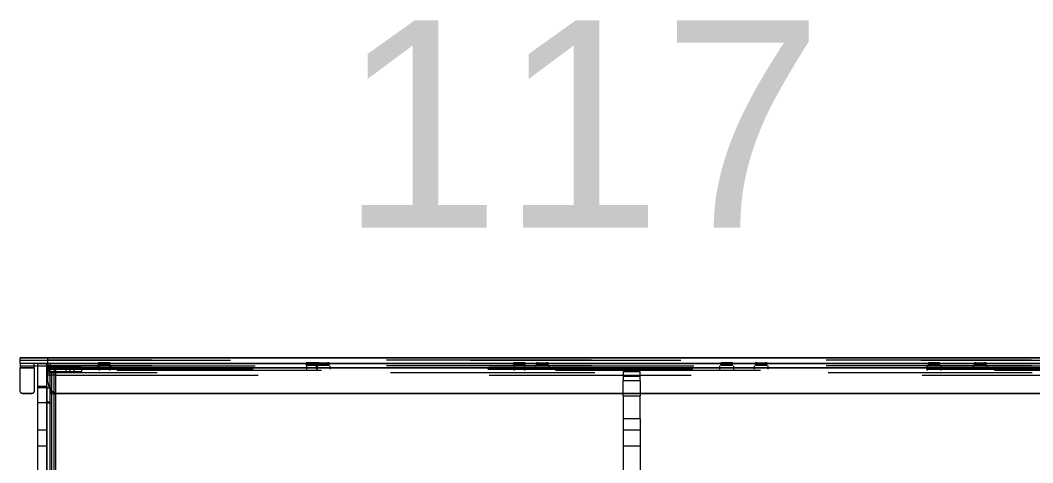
# Model space of a CAD drawing. Header units: millimetres. Extents: x 3220 to 226993, y 817 to 176024.
# Drawn here: x 97374 to 98253, y 160905 to 161289 of the extents above; entities that cross this region are included whole.
import ezdxf

# ---------------------------------------------------------------- set-up
doc = ezdxf.new("R2010")
doc.units = ezdxf.units.MM
doc.linetypes.add('DASHED', pattern=[15, 7, -8])
doc.layers.add('Repère', color=76, linetype='Continuous')
for name, color, linetype, lineweight, true_color in [('Sichtbare Kanten(DIN)', 7, 'Continuous', 50, 0x3f3f3f), ('Sichtbare tangentiale Kanten(DIN)', 7, 'Continuous', 50, 0x3f3f3f), ('Verdeckte Kanten(DIN)', 7, 'DASHED', 35, 0x3f3f3f), ('Verdeckte tangentiale Kanten(DIN)', 7, 'DASHED', 35, 0x3f3f3f)]:
    doc.layers.add(name, color=color, linetype=linetype, lineweight=lineweight, true_color=true_color)
doc.styles.get("Standard").update_dxf_attribs({"font": 'arial.ttf'})

# ---------------------------------------------------------------- blocks, each defined once
blk = doc.blocks.new('117')
at = {"layer": 'Sichtbare Kanten(DIN)', "color": 30, "lineweight": 0}
for p, q in [((-13130, 183.04), (-12107, 183.04)), ((-13130, 183.04), (-13130, 183.03)), ((-13130, 178), (-13130, 183.03)), ((-13130, 178), (-13130, 174.35)), ((-13118, 178.16), (-13118, 178)), ((-13104, 178.16), (-13118, 178.16)), ((-13118, 174.35), (-13118, 178)), ((-13118, 176.16), (-13115, 176.16)), ((-13115, 178), (-13115, 158)), ((-13115, 178), (-13107, 178)), ((-13107, 158), (-13107, 178)), ((-13107, 176.16), (-13104, 176.16)), ((-13107, 176), (-13107, 173)), ((-13107, 176), (-13106, 176)), ((-13104, 176), (-13107, 176)), ((-13106, 183.04), (-13106, 183.03)), ((-11108, 183.04), (-13106, 183.04)), ((-13106, 178), (-13106, 183.03)), ((-13106, 178), (-13106, 174.35)), ((-13104, 178), (-13104, 178.16)), ((-13104, 178), (-13104, 174.35)), ((-13130, 154.11), (-13130, 174.35)), ((-13118, 174.35), (-13118, 154.11)), ((-13107, 173), (-13106, 173)), ((-13106, 172.9), (-13107, 172.9)), ((-13107, -311.9), (-13107, 172.9)), ((-13104, 172), (-13107, 172)), ((-13104, 171), (-13107, 171)), ((-13106, 162.08), (-13106, 174.35)), ((-13104, 154.11), (-13104, 174.35)), ((-13106, 162.08), (-13106, 161.9)), ((-13130, 153.93), (-13130, 154.11)), ((-13128, 152.11), (-13120, 152.11)), ((-13120, 151.94), (-13128, 151.94)), ((-13118, 153.93), (-13118, 154.11)), ((-13115, 158), (-13115, -297)), ((-13107, 158), (-13107, -297)), ((-13104, -311.9), (-13104, 155.92)), ((-13104, 153.93), (-13104, 154.11)), ((-13103, 152.21), (-13103, -310)), ((-13102, 152.11), (-12117, 152.11)), ((-12117, 151.94), (-13102, 151.94)), ((-11118, 152.11), (-13096, 152.11)), ((-13096, 151.94), (-11118, 151.94)), ((-12607, 150), (-12607, 151.94)), ((-12607, 150), (-12607, 130)), ((-12607, 150), (-12592, 150)), ((-12592, 151.94), (-12592, 150)), ((-12592, 130), (-12592, 150)), ((-12607, 130), (-12607, -290)), ((-12592, 130), (-12592, -290))]:
    blk.add_line(p, q, dxfattribs=at)
for centre in [(-13057, 178.59), (-12867, 178.59), (-12677, 178.59), (-12487, 178.59), (-12297, 178.59)]:
    blk.add_ellipse(centre, major_axis=(-5, 0), ratio=0.026186, dxfattribs=at)
at = {"layer": 'Sichtbare Kanten(DIN)', "color": 30, "lineweight": 0, "extrusion": (0, 0, -1)}
for centre in [(-13057, 178.59), (-12877, 178.59), (-12697, 178.59), (-12517, 178.59), (-12337, 178.59)]:
    blk.add_ellipse(centre, major_axis=(5, 0), ratio=0.026186, dxfattribs=at)
at = {"layer": 'Sichtbare Kanten(DIN)', "color": 30, "lineweight": 0}
for centre in [(-13096, 162.08), (-13096, 161.9)]:
    blk.add_ellipse(centre, major_axis=(-10, 0), ratio=0.996195, start_param=0, end_param=1.570796, dxfattribs=at)
at = {"layer": 'Sichtbare Kanten(DIN)', "color": 30, "lineweight": 0, "extrusion": (0, 0, -1)}
for centre, major_axis, start_param, end_param in [((-13128, 154.11), (-2, 0), 4.712389, 6.283185), ((-13128, 153.93), (-2, 0), 4.712389, 6.283185), ((-13120, 154.11), (2, 0), 0, 1.570796), ((-13120, 153.93), (2, 0), 0, 1.570796), ((-13102, 154.11), (-2, 0), 4.712389, 6.283185), ((-13102, 153.93), (-2, 0), 4.712389, 6.283185)]:
    blk.add_ellipse(centre, major_axis=major_axis, ratio=0.996195, start_param=start_param, end_param=end_param, dxfattribs=at)
at = {"layer": 'Sichtbare tangentiale Kanten(DIN)', "color": 30, "lineweight": 0}
for p, q in [((-12107, 183.03), (-13130, 183.03)), ((-13118, 178), (-13130, 178)), ((-13106, 183.03), (-11108, 183.03)), ((-13106, 178), (-11108, 178)), ((-12107, 178), (-13104, 178)), ((-13118, 174.35), (-13130, 174.35)), ((-13106, 174.35), (-11108, 174.35)), ((-12107, 174.35), (-13104, 174.35)), ((-13128, 151.94), (-13128, 152.11)), ((-13120, 151.94), (-13120, 152.11)), ((-13107, 158), (-13115, 158)), ((-13102, 151.94), (-13102, 152.11)), ((-13101, 153.27), (-13101, -309)), ((-13099, -307), (-13099, 151.94)), ((-13096, 151.94), (-13096, 152.11)), ((-12592, 130), (-12607, 130))]:
    blk.add_line(p, q, dxfattribs=at)
at = {"layer": 'Verdeckte Kanten(DIN)', "color": 30, "lineweight": 0, "ltscale": 26.048429}
blk.add_line((-13130, 181.04), (-12107, 181.04), dxfattribs=at)
at = {"layer": 'Verdeckte Kanten(DIN)', "color": 30, "lineweight": 0, "ltscale": 1.523657}
for p, q in [((-13115, 176.16), (-13107, 176.16)), ((-13107, 157), (-13115, 157)), ((-13107, 144), (-13115, 144)), ((-13115, 120.5), (-13107, 120.5)), ((-13115, 106.5), (-13107, 106.5))]:
    blk.add_line(p, q, dxfattribs=at)
at = {"layer": 'Verdeckte Kanten(DIN)', "color": 30, "lineweight": 0, "ltscale": 25.437323}
for p, q in [((-11108, 181.04), (-13106, 181.04)), ((-13106, 173), (-11108, 173))]:
    blk.add_line(p, q, dxfattribs=at)
at = {"layer": 'Verdeckte Kanten(DIN)', "color": 30, "lineweight": 0, "ltscale": 0.571309}
for p, q in [((-13101, 176), (-13101, 173)), ((-13063, 173), (-13063, 176)), ((-13051, 173), (-13051, 176)), ((-12873, 173), (-12873, 176)), ((-12861, 173), (-12861, 176)), ((-12683, 173), (-12683, 176)), ((-12671, 173), (-12671, 176)), ((-12493, 173), (-12493, 176)), ((-12481, 173), (-12481, 176)), ((-12303, 173), (-12303, 176)), ((-12291, 173), (-12291, 176)), ((-13107, 170), (-13104, 170)), ((-13104, 156.5), (-13107, 156.5)), ((-13104, 144.5), (-13107, 144.5))]:
    blk.add_line(p, q, dxfattribs=at)
at = {"layer": 'Verdeckte Kanten(DIN)', "color": 30, "lineweight": 0, "ltscale": 0.761779}
for p, q in [((-13099, 172), (-13099, 176)), ((-13061.5, 176), (-13061.5, 172)), ((-13052.5, 176), (-13052.5, 172)), ((-12881.5, 176), (-12881.5, 172)), ((-12872.5, 176), (-12872.5, 172)), ((-12701.5, 176), (-12701.5, 172)), ((-12692.5, 176), (-12692.5, 172)), ((-12523, 172), (-12523, 176)), ((-12511, 172), (-12511, 176)), ((-12343, 172), (-12343, 176)), ((-12331, 172), (-12331, 176)), ((-13103, 168), (-13107, 168)), ((-13090.5, 175), (-13090.5, 171)), ((-13083.5, 175), (-13083.5, 171)), ((-13077, 175), (-13077, 171)), ((-13107, 157), (-13103, 157)), ((-13107, 144), (-13103, 144))]:
    blk.add_line(p, q, dxfattribs=at)
at = {"layer": 'Verdeckte Kanten(DIN)', "color": 30, "lineweight": 0, "ltscale": 0.38097}
for p, q in [((-13062, 176.59), (-13062, 178.59)), ((-13062, 176.59), (-13062, 178.59)), ((-13052, 176.59), (-13052, 178.59)), ((-13052, 176.59), (-13052, 178.59)), ((-12882, 176.59), (-12882, 178.59)), ((-12872, 176.59), (-12872, 178.59)), ((-12872, 176.59), (-12872, 178.59)), ((-12862, 176.59), (-12862, 178.59)), ((-12702, 176.59), (-12702, 178.59)), ((-12692, 176.59), (-12692, 178.59)), ((-12682, 176.59), (-12682, 178.59)), ((-12672, 176.59), (-12672, 178.59)), ((-12522, 176.59), (-12522, 178.59)), ((-12512, 176.59), (-12512, 178.59)), ((-12492, 176.59), (-12492, 178.59)), ((-12482, 176.59), (-12482, 178.59)), ((-12342, 176.59), (-12342, 178.59)), ((-12332, 176.59), (-12332, 178.59)), ((-12302, 176.59), (-12302, 178.59)), ((-12292, 176.59), (-12292, 178.59))]:
    blk.add_line(p, q, dxfattribs=at)
at = {"layer": 'Verdeckte Kanten(DIN)', "color": 30, "lineweight": 0, "ltscale": 3.809293}
blk.add_line((-13107, 175), (-13087, 175), dxfattribs=at)
at = {"layer": 'Verdeckte Kanten(DIN)', "color": 30, "lineweight": 0, "ltscale": 0.380839}
blk.add_line((-13104, 172.9), (-13106, 172.9), dxfattribs=at)
at = {"layer": 'Verdeckte Kanten(DIN)', "color": 30, "lineweight": 0, "ltscale": 3.233633}
blk.add_line((-13104, 155.92), (-13104, 172.9), dxfattribs=at)
at = {"layer": 'Verdeckte Kanten(DIN)', "color": 30, "lineweight": 0, "ltscale": 25.386398}
blk.add_line((-12107, 172), (-13104, 172), dxfattribs=at)
at = {"layer": 'Verdeckte Kanten(DIN)', "color": 30, "lineweight": 0, "ltscale": 0.19037}
blk.add_line((-13103, 171), (-13104, 171), dxfattribs=at)
at = {"layer": 'Verdeckte Kanten(DIN)', "color": 30, "lineweight": 0, "ltscale": 0.897467}
for p, q in [((-13101, 170), (-13104, 170)), ((-13101, 173), (-13101, 170))]:
    blk.add_line(p, q, dxfattribs=at)
at = {"layer": 'Verdeckte Kanten(DIN)', "color": 30, "lineweight": 0, "ltscale": 3.579878}
blk.add_line((-13103, 171), (-13103, 152.21), dxfattribs=at)
at = {"layer": 'Verdeckte Kanten(DIN)', "color": 30, "lineweight": 0, "ltscale": 3.047415}
blk.add_line((-13103, 171), (-13087, 171), dxfattribs=at)
at = {"layer": 'Verdeckte Kanten(DIN)', "color": 30, "lineweight": 0, "ltscale": 1.196656}
for q in [(-13103, 168), (-13099, 172)]:
    blk.add_line((-13099, 168), q, dxfattribs=at)
at = {"layer": 'Verdeckte Kanten(DIN)', "color": 30, "lineweight": 0, "ltscale": 2.991791}
for p, q in [((-13077, 175), (-13087, 175)), ((-13087, 171), (-13077, 171))]:
    blk.add_line(p, q, dxfattribs=at)
at = {"layer": 'Verdeckte Kanten(DIN)', "color": 30, "lineweight": 0, "ltscale": 2.393412}
for p, q in [((-12607, 171), (-12607, 163)), ((-12592, 163), (-12592, 171))]:
    blk.add_line(p, q, dxfattribs=at)
at = {"layer": 'Verdeckte Kanten(DIN)', "color": 30, "lineweight": 0, "ltscale": 2.856945}
for p, q in [((-12607, 171), (-12592, 171)), ((-12607, 120.5), (-12592, 120.5)), ((-12607, 106.5), (-12592, 106.5))]:
    blk.add_line(p, q, dxfattribs=at)
at = {"layer": 'Verdeckte Kanten(DIN)', "color": 30, "lineweight": 0, "ltscale": 2.106962}
for p, q in [((-12607, 151.94), (-12607, 163)), ((-12592, 163), (-12592, 151.94))]:
    blk.add_line(p, q, dxfattribs=at)
at = {"layer": 'Verdeckte Kanten(DIN)', "color": 30, "lineweight": 0, "ltscale": 5.984706}
for centre in [(-13057, 176.59), (-12867, 176.59), (-12677, 176.59), (-12487, 176.59), (-12297, 176.59)]:
    blk.add_ellipse(centre, major_axis=(5, 0), ratio=0.026186, dxfattribs=at)
at = {"layer": 'Verdeckte Kanten(DIN)', "color": 30, "lineweight": 0, "ltscale": 5.984706, "extrusion": (0, 0, -1)}
for centre in [(-13057, 176.59), (-12877, 176.59), (-12697, 176.59), (-12517, 176.59), (-12337, 176.59)]:
    blk.add_ellipse(centre, major_axis=(-5, 0), ratio=0.026186, dxfattribs=at)
at = {"layer": 'Verdeckte tangentiale Kanten(DIN)', "color": 30, "lineweight": 0, "ltscale": 26.048429}
blk.add_line((-13130, 181.04), (-12107, 181.04), dxfattribs=at)
at = {"layer": 'Verdeckte tangentiale Kanten(DIN)', "color": 30, "lineweight": 0, "ltscale": 2.285536}
for p, q in [((-13130, 176), (-13118, 176)), ((-13130, 174.18), (-13118, 174.18))]:
    blk.add_line(p, q, dxfattribs=at)
at = {"layer": 'Verdeckte tangentiale Kanten(DIN)', "color": 30, "lineweight": 0, "ltscale": 25.437323}
for p, q in [((-11108, 181.04), (-13106, 181.04)), ((-11108, 176), (-13106, 176)), ((-11108, 174.18), (-13106, 174.18))]:
    blk.add_line(p, q, dxfattribs=at)
at = {"layer": 'Verdeckte tangentiale Kanten(DIN)', "color": 30, "lineweight": 0, "ltscale": 25.386398}
for p, q in [((-13104, 176), (-12107, 176)), ((-13104, 174.18), (-12107, 174.18))]:
    blk.add_line(p, q, dxfattribs=at)
at = {"layer": 'Verdeckte tangentiale Kanten(DIN)', "color": 30, "lineweight": 0, "ltscale": 3.18604}
blk.add_line((-13101, 170), (-13101, 153.27), dxfattribs=at)
at = {"layer": 'Verdeckte tangentiale Kanten(DIN)', "color": 30, "lineweight": 0, "ltscale": 25.310009}
blk.add_line((-11113, 170), (-13101, 170), dxfattribs=at)
at = {"layer": 'Verdeckte tangentiale Kanten(DIN)', "color": 30, "lineweight": 0, "ltscale": 3.059311}
blk.add_line((-13099, 151.94), (-13099, 168), dxfattribs=at)
at = {"layer": 'Verdeckte tangentiale Kanten(DIN)', "color": 30, "lineweight": 0, "ltscale": 25.055382}
blk.add_line((-13099, 168), (-12115, 168), dxfattribs=at)
at = {"layer": 'Verdeckte tangentiale Kanten(DIN)', "color": 30, "lineweight": 0, "ltscale": 0.761779}
blk.add_line((-13087, 171), (-13087, 175), dxfattribs=at)
at = {"layer": 'Verdeckte tangentiale Kanten(DIN)', "color": 30, "lineweight": 0, "ltscale": 2.856945}
for p, q in [((-12607, 167), (-12592, 167)), ((-12592, 163), (-12607, 163))]:
    blk.add_line(p, q, dxfattribs=at)

msp = doc.modelspace()

# ---------------------------------------------------------------- block references
msp.add_blockref('117', (110504.15, 160812.66))

# ---------------------------------------------------------------- texts
at = {"layer": 'Repère', "insert": (97651.37, 161288.73), "char_height": 180, "attachment_point": 1}
msp.add_mtext_dynamic_manual_height_columns('117', width=7197.3857, gutter_width=12.5, heights=[0], dxfattribs=at)

doc.saveas('drawing.dxf')
